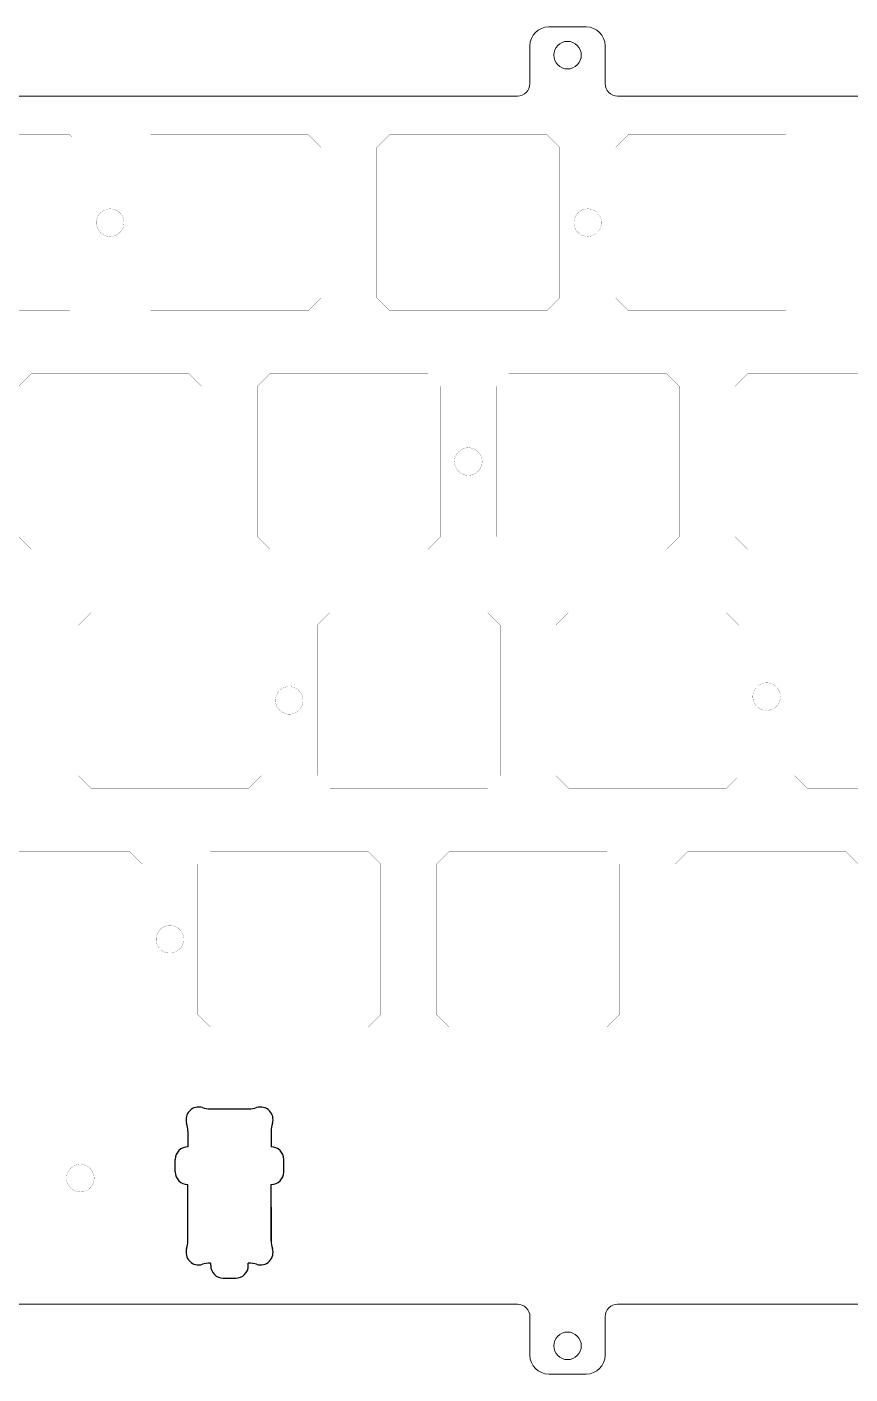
# Model space of a CAD drawing. Header units: millimetres. Extents: x 24 to 310, y 15 to 122.
# Drawn here: x 93.3 to 159, y 14.6 to 122 of the extents above; entities that cross this region are included whole.
import ezdxf

# ---------------------------------------------------------------- set-up
doc = ezdxf.new("R2010")
doc.units = ezdxf.units.MM
doc.layers.add('1', color=7, linetype='Continuous', lineweight=0)
doc.layers.add('Mechanical1', color=6, linetype='Continuous')

msp = doc.modelspace()

# ---------------------------------------------------------------- linework, layer by layer
for p, q in [((107.9239248915301, 35.71855688013056), (111.0150804971454, 35.71855688012965)), ((106.1445026943375, 33.93913468293977), (106.1445026943375, 32.68855688013036)), ((112.7945026943353, 33.93913468294022), (112.7945026943362, 32.68855688013036)), ((105.1445026943366, 30.68855688013036), (105.1445026943366, 31.68855688013036)), ((113.7945026943362, 30.68855688013014), (113.7945026943362, 31.68855688013036)), ((106.1445026943375, 25.19797907732868), (106.1445026943375, 29.68855688013036)), ((112.7945026943353, 25.19797907732914), (112.7945026943362, 29.68855688013127)), ((112.7945026943362, 27.88855688013064), (112.7945026943362, 25.19797907732163)), ((107.9239248915273, 23.41855688013538), (107.9695026943364, 23.41855688013038)), ((107.9695026943364, 23.21855688013056), (107.9695026943364, 23.41855688013038)), ((110.9695026943364, 23.21855688013147), (110.9695026943364, 23.41855688013038)), ((111.0150804971445, 23.41855688013038), (110.9695026943364, 23.41855688013038)), ((108.9695026943364, 22.21855688013056), (109.9695026943364, 22.21855688013056))]:
    msp.add_line(p, q)
for centre, radius, start, end in [((106.9980560849326, 34.86500348953746), 0.9999999999999812, 72.02373822079694, 197.9762617791742), ((107.9239248915301, 37.71855688013034), 2, 252.0237382207969, 270), ((111.0150804971454, 37.71855688012943), 2, 270, 287.9762617791455), ((111.9409493037438, 34.86500348953632), 0.9999999999999812, 342.0237382208134, 107.9762617791455), ((104.1445026943375, 33.93913468293977), 2, 0, 17.97626177917427), ((114.7945026943362, 33.93913468293658), 2, 162.0237382208134, 180), ((106.1445026943375, 31.68855688013036), 1, 89.99999999994789, 180), ((112.794502694338, 31.68855688013036), 1, 0, 90.00000000005213), ((106.1445026943375, 30.68855688013036), 1, 180, 269.9999999999479), ((112.7945026943362, 30.68855688013014), 1, 270.0000000000521, 0), ((104.1445026943375, 25.19797907732868), 2, 342.0237382208134, 0), ((114.7945026943362, 25.19797907732163), 2, 180, 197.9762617791742), ((106.9980560849308, 24.27211027072963), 0.9999999999999812, 162.0237382208134, 287.9762617791455), ((111.9409493037419, 24.27211027072372), 0.9999999999999812, 252.0237382207969, 17.97626177917427), ((107.9239248915273, 21.41855688013538), 2, 90, 107.9762617791455), ((108.9695026943364, 23.21855688013056), 1, 180, 270), ((109.9695026943364, 23.21855688013056), 1, 270, 2.605510395054913e-11), ((111.0150804971445, 21.41855688013061), 2, 72.02373822079694, 90)]:
    msp.add_arc(centre, radius, start, end)
at = {"layer": '1'}
for points in [[(34.63566403010464, 116.4857625315651), (132.4366011751663, 116.4857625315651, 0.4142135623730951), (133.4366011751654, 117.4857625315633), (133.4366011751654, 120.5029327721843, -0.4142135623730951), (134.9366011751654, 122.0029327721843), (137.9366011751654, 122.0029327721843, -0.4142135623730951), (139.4366011751663, 120.5029327721843), (139.4366011751663, 117.4857625315633, 0.4142135623730951), (140.4366011751654, 116.4857625315651), (192.8366011751614, 116.4857625315651, 0.4142135623730951)], [(192.8366011751614, 20.13916671388733), (140.4366011751654, 20.13916671388733, 0.4142135623730951), (139.4366011751663, 19.1391667138862), (139.4366011751663, 16.06992477205313, -0.4142135623730951), (137.9366011751654, 14.56992477205313), (134.9366011751654, 14.56992477205313, -0.4142135623730951), (133.4366011751654, 16.06992477205313), (133.4366011751654, 19.1391667138862, 0.4142135623730951), (132.4366011751663, 20.13916671388733), (34.63566403010464, 20.13916671388733, 0.4142135623730951)]]:
    msp.add_lwpolyline(points, format="xyb", dxfattribs=at)
for centre in [(136.4366011751654, 119.7529327721843), (136.4366011751654, 16.81992477205313)]:
    msp.add_circle(centre, 1.1, dxfattribs=at)
at = {"layer": 'Mechanical1', "const_width": 0.0127}
for points in [[(84.12402343015492, 113.3939821037166), (96.72402363015499, 113.3939821037166)], [(96.72402363015499, 113.3939821037166), (97.72402417015473, 112.3939815637166)], [(102.1740228901554, 112.3939815637166), (103.1740234301551, 113.3939821037166)], [(103.1740234301551, 113.3939821037166), (115.7740236301552, 113.3939821037166)], [(115.7740236301552, 113.3939821037166), (116.7740241701549, 112.3939815637166)], [(121.2240228901546, 112.3939815637166), (122.2240234301544, 113.3939821037166)], [(122.2240234301544, 113.3939821037166), (134.8240236301544, 113.3939821037166)], [(134.8240236301544, 113.3939821037166), (135.8240241701551, 112.3939815637166)], [(140.2740228901548, 112.3939815637166), (141.2740234301546, 113.3939821037166)], [(141.2740234301546, 113.3939821037166), (153.8740236301546, 113.3939821037166)], [(153.8740236301546, 113.3939821037166), (154.8740241701553, 112.3939815637166)], [(97.72402417015473, 100.3939827037166), (97.72402417015473, 112.3939815637166)], [(102.1740228901554, 100.3939827037166), (102.1740228901554, 112.3939815637166)], [(116.7740241701549, 100.3939827037166), (116.7740241701549, 112.3939815637166)], [(121.2240228901546, 100.3939827037166), (121.2240228901546, 112.3939815637166)], [(135.8240241701551, 100.3939827037166), (135.8240241701551, 112.3939815637166)], [(140.2740228901548, 100.3939827037166), (140.2740228901548, 112.3939815637166)], [(154.8740241701553, 100.3939827037166), (154.8740241701553, 112.3939815637166)], [(96.72402363015499, 99.3939821637166), (97.72402417015473, 100.3939827037166)], [(102.1740228901554, 100.3939827037166), (103.1740234301551, 99.3939821637166)], [(115.7740236301552, 99.3939821637166), (116.7740241701549, 100.3939827037166)], [(121.2240228901546, 100.3939827037166), (122.2240234301544, 99.3939821637166)], [(134.8240236301544, 99.3939821637166), (135.8240241701551, 100.3939827037166)], [(140.2740228901548, 100.3939827037166), (141.2740234301546, 99.3939821637166)], [(153.8740236301546, 99.3939821637166), (154.8740241701553, 100.3939827037166)], [(84.12402343015492, 99.3939821637166), (96.72402363015499, 99.3939821637166)], [(103.1740234301551, 99.3939821637166), (115.7740236301552, 99.3939821637166)], [(122.2240234301544, 99.3939821637166), (134.8240236301544, 99.3939821637166)], [(141.2740234301546, 99.3939821637166), (153.8740236301546, 99.3939821637166)], [(92.64902289015481, 93.34398156371662), (93.64902343015456, 94.3439821037166)], [(93.64902343015456, 94.3439821037166), (106.2490236301546, 94.3439821037166)], [(106.2490236301546, 94.3439821037166), (107.2490241701553, 93.34398156371662)], [(111.699022890155, 93.34398156371662), (112.6990234301547, 94.3439821037166)], [(112.6990234301547, 94.3439821037166), (125.2990236301548, 94.3439821037166)], [(125.2990236301548, 94.3439821037166), (126.2990241701546, 93.34398156371662)], [(130.7490228901543, 93.34398156371662), (131.7490234301549, 94.3439821037166)], [(131.7490234301549, 94.3439821037166), (144.349023630155, 94.3439821037166)], [(144.349023630155, 94.3439821037166), (145.3490241701547, 93.34398156371662)], [(149.7990228901544, 93.34398156371662), (150.7990234301551, 94.3439821037166)], [(150.7990234301551, 94.3439821037166), (163.3990236301552, 94.3439821037166)], [(107.2490241701553, 81.34398270371662), (107.2490241701553, 93.34398156371662)], [(111.699022890155, 81.34398270371662), (111.699022890155, 93.34398156371662)], [(126.2990241701546, 81.34398270371662), (126.2990241701546, 93.34398156371662)], [(130.7490228901543, 81.34398270371662), (130.7490228901543, 93.34398156371662)], [(145.3490241701547, 81.34398270371662), (145.3490241701547, 93.34398156371662)], [(149.7990228901544, 81.34398270371662), (149.7990228901544, 93.34398156371662)], [(92.64902289015481, 81.34398270371662), (93.64902343015456, 80.34398216371665)], [(106.2490236301546, 80.34398216371665), (107.2490241701553, 81.34398270371662)], [(111.699022890155, 81.34398270371662), (112.6990234301547, 80.34398216371665)], [(125.2990236301548, 80.34398216371665), (126.2990241701546, 81.34398270371662)], [(130.7490228901543, 81.34398270371662), (131.7490234301549, 80.34398216371665)], [(144.349023630155, 80.34398216371665), (145.3490241701547, 81.34398270371662)], [(149.7990228901544, 81.34398270371662), (150.7990234301551, 80.34398216371665)], [(93.64902343015456, 80.34398216371665), (106.2490236301546, 80.34398216371665)], [(112.6990234301547, 80.34398216371665), (125.2990236301548, 80.34398216371665)], [(131.7490234301549, 80.34398216371665), (144.349023630155, 80.34398216371665)], [(150.7990234301551, 80.34398216371665), (163.3990236301552, 80.34398216371665)], [(97.41152289015463, 74.29398156371667), (98.41152343015438, 75.29398210371664)], [(98.41152343015438, 75.29398210371664), (111.0115236301544, 75.29398210371664)], [(111.0115236301544, 75.29398210371664), (112.0115241701551, 74.29398156371667)], [(116.4615228901548, 74.29398156371667), (117.4615234301546, 75.29398210371664)], [(117.4615234301546, 75.29398210371664), (130.0615236301546, 75.29398210371664)], [(130.0615236301546, 75.29398210371664), (131.0615241701553, 74.29398156371667)], [(135.511522890155, 74.29398156371667), (136.5115234301547, 75.29398210371664)], [(136.5115234301547, 75.29398210371664), (149.1115236301548, 75.29398210371664)], [(149.1115236301548, 75.29398210371664), (150.1115241701546, 74.29398156371667)], [(154.5615228901543, 74.29398156371667), (155.5615234301549, 75.29398210371664)], [(155.5615234301549, 75.29398210371664), (168.161523630155, 75.29398210371664)], [(97.41152289015463, 62.29398270371667), (97.41152289015463, 74.29398156371667)], [(112.0115241701551, 62.29398270371667), (112.0115241701551, 74.29398156371667)], [(116.4615228901548, 62.29398270371667), (116.4615228901548, 74.29398156371667)], [(131.0615241701553, 62.29398270371667), (131.0615241701553, 74.29398156371667)], [(135.511522890155, 62.29398270371667), (135.511522890155, 74.29398156371667)], [(150.1115241701546, 62.29398270371667), (150.1115241701546, 74.29398156371667)], [(154.5615228901543, 62.29398270371667), (154.5615228901543, 74.29398156371667)], [(97.41152289015463, 62.29398270371667), (98.41152343015438, 61.29398216371669)], [(98.41152343015438, 61.29398216371669), (111.0115236301544, 61.29398216371669)], [(111.0115236301544, 61.29398216371669), (112.0115241701551, 62.29398270371667)], [(116.4615228901548, 62.29398270371667), (117.4615234301546, 61.29398216371669)], [(117.4615234301546, 61.29398216371669), (130.0615236301546, 61.29398216371669)], [(130.0615236301546, 61.29398216371669), (131.0615241701553, 62.29398270371667)], [(135.511522890155, 62.29398270371667), (136.5115234301547, 61.29398216371669)], [(136.5115234301547, 61.29398216371669), (149.1115236301548, 61.29398216371669)], [(149.1115236301548, 61.29398216371669), (150.1115241701546, 62.29398270371667)], [(154.5615228901543, 62.29398270371667), (155.5615234301549, 61.29398216371669)], [(155.5615234301549, 61.29398216371669), (168.161523630155, 61.29398216371669)], [(88.88652343015474, 56.24398210371669), (101.4865236301548, 56.24398210371669)], [(101.4865236301548, 56.24398210371669), (102.4865241701546, 55.24398156371672)], [(106.9365228901543, 55.24398156371672), (107.9365234301549, 56.24398210371669)], [(107.9365234301549, 56.24398210371669), (120.536523630155, 56.24398210371669)], [(120.536523630155, 56.24398210371669), (121.5365241701547, 55.24398156371672)], [(125.9865228901544, 55.24398156371672), (126.9865234301551, 56.24398210371669)], [(126.9865234301551, 56.24398210371669), (139.5865236301552, 56.24398210371669)], [(139.5865236301552, 56.24398210371669), (140.5865241701549, 55.24398156371672)], [(145.0365228901546, 55.24398156371672), (146.0365234301544, 56.24398210371669)], [(146.0365234301544, 56.24398210371669), (158.6365236301544, 56.24398210371669)], [(158.6365236301544, 56.24398210371669), (159.6365241701551, 55.24398156371672)], [(102.4865241701546, 43.24398270371671), (102.4865241701546, 55.24398156371672)], [(106.9365228901543, 43.24398270371671), (106.9365228901543, 55.24398156371672)], [(121.5365241701547, 43.24398270371671), (121.5365241701547, 55.24398156371672)], [(125.9865228901544, 43.24398270371671), (125.9865228901544, 55.24398156371672)], [(140.5865241701549, 43.24398270371671), (140.5865241701549, 55.24398156371672)], [(145.0365228901546, 43.24398270371671), (145.0365228901546, 55.24398156371672)], [(101.4865236301548, 42.24398216371674), (102.4865241701546, 43.24398270371671)], [(106.9365228901543, 43.24398270371671), (107.9365234301549, 42.24398216371674)], [(120.536523630155, 42.24398216371674), (121.5365241701547, 43.24398270371671)], [(125.9865228901544, 43.24398270371671), (126.9865234301551, 42.24398216371674)], [(139.5865236301552, 42.24398216371674), (140.5865241701549, 43.24398270371671)], [(145.0365228901546, 43.24398270371671), (146.0365234301544, 42.24398216371674)], [(158.6365236301544, 42.24398216371674), (159.6365241701551, 43.24398270371671)], [(88.88652343015474, 42.24398216371674), (101.4865236301548, 42.24398216371674)], [(107.9365234301549, 42.24398216371674), (120.536523630155, 42.24398216371674)], [(126.9865234301551, 42.24398216371674), (139.5865236301552, 42.24398216371674)], [(146.0365234301544, 42.24398216371674), (158.6365236301544, 42.24398216371674)]]:
    msp.add_lwpolyline(points, dxfattribs=at)
at = {"layer": 'Mechanical1', "const_width": 0.00635}
for points in [[(96.72084863015425, 113.3939821037166, 1), (96.72719863015482, 113.3939821037166, 1)], [(103.1708484301553, 113.3939821037166, 1), (103.1771984301549, 113.3939821037166, 1)], [(115.7708486301544, 113.3939821037166, 1), (115.777198630155, 113.3939821037166, 1)], [(122.2208484301545, 113.3939821037166, 1), (122.2271984301542, 113.3939821037166, 1)], [(134.8208486301546, 113.3939821037166, 1), (134.8271986301543, 113.3939821037166, 1)], [(141.2708484301547, 113.3939821037166, 1), (141.2771984301553, 113.3939821037166, 1)], [(153.8708486301548, 113.3939821037166, 1), (153.8771986301545, 113.3939821037166, 1)], [(97.7208491701549, 112.3939815637166, 1), (97.72719917015456, 112.3939815637166, 1)], [(102.1708478901546, 112.3939815637166, 1), (102.1771978901552, 112.3939815637166, 1)], [(116.7708491701551, 112.3939815637166, 1), (116.7771991701547, 112.3939815637166, 1)], [(121.2208478901548, 112.3939815637166, 1), (121.2271978901545, 112.3939815637166, 1)], [(135.8208491701544, 112.3939815637166, 1), (135.8271991701549, 112.3939815637166, 1)], [(140.270847890155, 112.3939815637166, 1), (140.2771978901546, 112.3939815637166, 1)], [(154.8708491701545, 112.3939815637166, 1), (154.8771991701551, 112.3939815637166, 1)], [(99.94584853015476, 107.4939837437166, 1), (99.95219853015533, 107.4939837437166, 1)], [(138.0458485301542, 107.4939837437166, 1), (138.0521985301548, 107.4939837437166, 1)], [(98.84584819015527, 106.3939834037167, 1), (98.85219819015492, 106.3939834037167, 1)], [(101.0458488701543, 106.3939834037167, 1), (101.0521988701548, 106.3939834037167, 1)], [(136.9458481901547, 106.3939834037167, 1), (136.9521981901553, 106.3939834037167, 1)], [(139.1458488701546, 106.3939834037167, 1), (139.1521988701543, 106.3939834037167, 1)], [(99.94584853015476, 105.2939830637167, 1), (99.95219853015533, 105.2939830637167, 1)], [(138.0458485301542, 105.2939830637167, 1), (138.0521985301548, 105.2939830637167, 1)], [(97.7208491701549, 100.3939827037166, 1), (97.72719917015456, 100.3939827037166, 1)], [(102.1708478901546, 100.3939827037166, 1), (102.1771978901552, 100.3939827037166, 1)], [(116.7708491701551, 100.3939827037166, 1), (116.7771991701547, 100.3939827037166, 1)], [(121.2208478901548, 100.3939827037166, 1), (121.2271978901545, 100.3939827037166, 1)], [(135.8208491701544, 100.3939827037166, 1), (135.8271991701549, 100.3939827037166, 1)], [(140.270847890155, 100.3939827037166, 1), (140.2771978901546, 100.3939827037166, 1)], [(154.8708491701545, 100.3939827037166, 1), (154.8771991701551, 100.3939827037166, 1)], [(96.72084863015425, 99.3939821637166, 1), (96.72719863015482, 99.3939821637166, 1)], [(103.1708484301553, 99.3939821637166, 1), (103.1771984301549, 99.3939821637166, 1)], [(115.7708486301544, 99.3939821637166, 1), (115.777198630155, 99.3939821637166, 1)], [(122.2208484301545, 99.3939821637166, 1), (122.2271984301542, 99.3939821637166, 1)], [(134.8208486301546, 99.3939821637166, 1), (134.8271986301543, 99.3939821637166, 1)], [(141.2708484301547, 99.3939821637166, 1), (141.2771984301553, 99.3939821637166, 1)], [(153.8708486301548, 99.3939821637166, 1), (153.8771986301545, 99.3939821637166, 1)], [(93.64584843015473, 94.3439821037166, 1), (93.6521984301553, 94.3439821037166, 1)], [(106.2458486301548, 94.3439821037166, 1), (106.2521986301545, 94.3439821037166, 1)], [(112.6958484301549, 94.3439821037166, 1), (112.7021984301546, 94.3439821037166, 1)], [(125.295848630155, 94.3439821037166, 1), (125.3021986301546, 94.3439821037166, 1)], [(131.7458484301551, 94.3439821037166, 1), (131.7521984301547, 94.3439821037166, 1)], [(144.3458486301543, 94.3439821037166, 1), (144.3521986301548, 94.3439821037166, 1)], [(150.7958484301553, 94.3439821037166, 1), (150.8021984301549, 94.3439821037166, 1)], [(107.2458491701545, 93.34398156371662, 1), (107.2521991701551, 93.34398156371662, 1)], [(111.6958478901552, 93.34398156371662, 1), (111.7021978901548, 93.34398156371662, 1)], [(126.2958491701547, 93.34398156371662, 1), (126.3021991701544, 93.34398156371662, 1)], [(130.7458478901544, 93.34398156371662, 1), (130.752197890155, 93.34398156371662, 1)], [(145.3458491701549, 93.34398156371662, 1), (145.3521991701546, 93.34398156371662, 1)], [(149.7958478901546, 93.34398156371662, 1), (149.8021978901552, 93.34398156371662, 1)], [(128.5208485301546, 88.44398374371644, 1), (128.5271985301542, 88.44398374371644, 1)], [(127.4208481901551, 87.34398340371672, 1), (127.4271981901547, 87.34398340371672, 1)], [(129.620848870155, 87.34398340371672, 1), (129.6271988701546, 87.34398340371672, 1)], [(128.5208485301546, 86.24398306371654, 1), (128.5271985301542, 86.24398306371654, 1)], [(107.2458491701545, 81.34398270371662, 1), (107.2521991701551, 81.34398270371662, 1)], [(111.6958478901552, 81.34398270371662, 1), (111.7021978901548, 81.34398270371662, 1)], [(126.2958491701547, 81.34398270371662, 1), (126.3021991701544, 81.34398270371662, 1)], [(130.7458478901544, 81.34398270371662, 1), (130.752197890155, 81.34398270371662, 1)], [(145.3458491701549, 81.34398270371662, 1), (145.3521991701546, 81.34398270371662, 1)], [(149.7958478901546, 81.34398270371662, 1), (149.8021978901552, 81.34398270371662, 1)], [(93.64584843015473, 80.34398216371665, 1), (93.6521984301553, 80.34398216371665, 1)], [(106.2458486301548, 80.34398216371665, 1), (106.2521986301545, 80.34398216371665, 1)], [(112.6958484301549, 80.34398216371665, 1), (112.7021984301546, 80.34398216371665, 1)], [(125.295848630155, 80.34398216371665, 1), (125.3021986301546, 80.34398216371665, 1)], [(131.7458484301551, 80.34398216371665, 1), (131.7521984301547, 80.34398216371665, 1)], [(144.3458486301543, 80.34398216371665, 1), (144.3521986301548, 80.34398216371665, 1)], [(150.7958484301553, 80.34398216371665, 1), (150.8021984301549, 80.34398216371665, 1)], [(98.40834843015455, 75.29398210371664, 1), (98.4146984301542, 75.29398210371664, 1)], [(111.0083486301546, 75.29398210371664, 1), (111.0146986301543, 75.29398210371664, 1)], [(117.4583484301547, 75.29398210371664, 1), (117.4646984301553, 75.29398210371664, 1)], [(130.0583486301548, 75.29398210371664, 1), (130.0646986301545, 75.29398210371664, 1)], [(136.5083484301549, 75.29398210371664, 1), (136.5146984301546, 75.29398210371664, 1)], [(149.108348630155, 75.29398210371664, 1), (149.1146986301546, 75.29398210371664, 1)], [(155.5583484301551, 75.29398210371664, 1), (155.5646984301547, 75.29398210371664, 1)], [(97.4083478901548, 74.29398156371667, 1), (97.41469789015446, 74.29398156371667, 1)], [(112.0083491701544, 74.29398156371667, 1), (112.0146991701549, 74.29398156371667, 1)], [(116.458347890155, 74.29398156371667, 1), (116.4646978901546, 74.29398156371667, 1)], [(131.0583491701545, 74.29398156371667, 1), (131.0646991701551, 74.29398156371667, 1)], [(135.5083478901552, 74.29398156371667, 1), (135.5146978901548, 74.29398156371667, 1)], [(150.1083491701547, 74.29398156371667, 1), (150.1146991701544, 74.29398156371667, 1)], [(154.5583478901544, 74.29398156371667, 1), (154.564697890155, 74.29398156371667, 1)], [(114.2333485301542, 69.39398374371649, 1), (114.2396985301548, 69.39398374371649, 1)], [(152.3208491901551, 69.69398314371665, 1), (152.3271991901547, 69.69398314371665, 1)], [(113.1333481901547, 68.29398340371654, 1), (113.1396981901553, 68.29398340371654, 1)], [(115.3333488701546, 68.29398340371654, 1), (115.3396988701543, 68.29398340371654, 1)], [(151.2208488501547, 68.5939828037167, 1), (151.2271988501552, 68.5939828037167, 1)], [(153.4208495301546, 68.5939828037167, 1), (153.4271995301542, 68.5939828037167, 1)], [(114.2333485301542, 67.19398306371659, 1), (114.2396985301548, 67.19398306371659, 1)], [(152.3208491901551, 67.49398246371675, 1), (152.3271991901547, 67.49398246371675, 1)], [(97.4083478901548, 62.29398270371667, 1), (97.41469789015446, 62.29398270371667, 1)], [(98.40834843015455, 61.29398216371669, 1), (98.4146984301542, 61.29398216371669, 1)], [(111.0083486301546, 61.29398216371669, 1), (111.0146986301543, 61.29398216371669, 1)], [(112.0083491701544, 62.29398270371667, 1), (112.0146991701549, 62.29398270371667, 1)], [(116.458347890155, 62.29398270371667, 1), (116.4646978901546, 62.29398270371667, 1)], [(117.4583484301547, 61.29398216371669, 1), (117.4646984301553, 61.29398216371669, 1)], [(130.0583486301548, 61.29398216371669, 1), (130.0646986301545, 61.29398216371669, 1)], [(131.0583491701545, 62.29398270371667, 1), (131.0646991701551, 62.29398270371667, 1)], [(135.5083478901552, 62.29398270371667, 1), (135.5146978901548, 62.29398270371667, 1)], [(136.5083484301549, 61.29398216371669, 1), (136.5146984301546, 61.29398216371669, 1)], [(149.108348630155, 61.29398216371669, 1), (149.1146986301546, 61.29398216371669, 1)], [(150.1083491701547, 62.29398270371667, 1), (150.1146991701544, 62.29398270371667, 1)], [(154.5583478901544, 62.29398270371667, 1), (154.564697890155, 62.29398270371667, 1)], [(155.5583484301551, 61.29398216371669, 1), (155.5646984301547, 61.29398216371669, 1)], [(101.483348630155, 56.24398210371669, 1), (101.4896986301546, 56.24398210371669, 1)], [(107.9333484301551, 56.24398210371669, 1), (107.9396984301547, 56.24398210371669, 1)], [(120.5333486301543, 56.24398210371669, 1), (120.5396986301548, 56.24398210371669, 1)], [(126.9833484301553, 56.24398210371669, 1), (126.9896984301549, 56.24398210371669, 1)], [(139.5833486301544, 56.24398210371669, 1), (139.589698630155, 56.24398210371669, 1)], [(146.0333484301545, 56.24398210371669, 1), (146.0396984301542, 56.24398210371669, 1)], [(158.6333486301546, 56.24398210371669, 1), (158.6396986301543, 56.24398210371669, 1)], [(102.4833491701547, 55.24398156371672, 1), (102.4896991701544, 55.24398156371672, 1)], [(106.9333478901544, 55.24398156371672, 1), (106.939697890155, 55.24398156371672, 1)], [(121.5333491701549, 55.24398156371672, 1), (121.5396991701546, 55.24398156371672, 1)], [(125.9833478901546, 55.24398156371672, 1), (125.9896978901552, 55.24398156371672, 1)], [(140.5833491701551, 55.24398156371672, 1), (140.5896991701547, 55.24398156371672, 1)], [(145.0333478901548, 55.24398156371672, 1), (145.0396978901545, 55.24398156371672, 1)], [(104.7083485301546, 50.34398374371654, 1), (104.7146985301542, 50.34398374371654, 1)], [(103.6083481901542, 49.24398340371658, 1), (103.6146981901547, 49.24398340371658, 1)], [(105.808348870155, 49.24398340371658, 1), (105.8146988701546, 49.24398340371658, 1)], [(104.7083485301546, 48.14398306371663, 1), (104.7146985301542, 48.14398306371663, 1)], [(102.4833491701547, 43.24398270371671, 1), (102.4896991701544, 43.24398270371671, 1)], [(106.9333478901544, 43.24398270371671, 1), (106.939697890155, 43.24398270371671, 1)], [(121.5333491701549, 43.24398270371671, 1), (121.5396991701546, 43.24398270371671, 1)], [(125.9833478901546, 43.24398270371671, 1), (125.9896978901552, 43.24398270371671, 1)], [(140.5833491701551, 43.24398270371671, 1), (140.5896991701547, 43.24398270371671, 1)], [(145.0333478901548, 43.24398270371671, 1), (145.0396978901545, 43.24398270371671, 1)], [(101.483348630155, 42.24398216371674, 1), (101.4896986301546, 42.24398216371674, 1)], [(107.9333484301551, 42.24398216371674, 1), (107.9396984301547, 42.24398216371674, 1)], [(120.5333486301543, 42.24398216371674, 1), (120.5396986301548, 42.24398216371674, 1)], [(126.9833484301553, 42.24398216371674, 1), (126.9896984301549, 42.24398216371674, 1)], [(139.5833486301544, 42.24398216371674, 1), (139.589698630155, 42.24398216371674, 1)], [(146.0333484301545, 42.24398216371674, 1), (146.0396984301542, 42.24398216371674, 1)], [(158.6333486301546, 42.24398216371674, 1), (158.6396986301543, 42.24398216371674, 1)], [(97.56459853015531, 31.29398374371658, 1), (97.57094853015496, 31.29398374371658, 1)], [(96.4645981901549, 30.19398340371663, 1), (96.47094819015456, 30.19398340371663, 1)], [(98.6645988701548, 30.19398340371663, 1), (98.67094887015537, 30.19398340371663, 1)], [(97.56459853015531, 29.09398306371668, 1), (97.57094853015496, 29.09398306371668, 1)]]:
    msp.add_lwpolyline(points, format="xyb", close=True, dxfattribs=at)
at = {"layer": 'Mechanical1', "const_width": 0.0127}
for points in [[(98.8490231901551, 106.3939834037167, -0.4142135623731253), (99.94902353015459, 107.4939837437166)], [(99.94902353015459, 107.4939837437166, -0.4142135623730951), (101.049023870155, 106.3939834037167)], [(136.9490231901545, 106.3939834037167, -0.4142135623731406), (138.049023530155, 107.4939837437166)], [(138.049023530155, 107.4939837437166, -0.4142135623730951), (139.1490238701545, 106.3939834037167)], [(99.94902353015459, 105.2939830637167, -0.4142135623731054), (98.8490231901551, 106.3939834037167)], [(101.049023870155, 106.3939834037167, -0.4142135623730747), (99.94902353015459, 105.2939830637167)], [(138.049023530155, 105.2939830637167, -0.4142135623731555), (136.9490231901545, 106.3939834037167)], [(139.1490238701545, 106.3939834037167, -0.4142135623730951), (138.049023530155, 105.2939830637167)], [(127.4240231901549, 87.34398340371672, -0.4142135623730598), (128.5240235301544, 88.44398374371644)], [(128.5240235301544, 88.44398374371644, -0.4142135623731556), (129.6240238701548, 87.34398340371672)], [(128.5240235301544, 86.24398306371654, -0.4142135623730396), (127.4240231901549, 87.34398340371672)], [(129.6240238701548, 87.34398340371672, -0.4142135623731554), (128.5240235301544, 86.24398306371654)], [(113.1365231901545, 68.29398340371654, -0.4142135623730951), (114.236523530155, 69.39398374371649)], [(114.236523530155, 69.39398374371649, -0.4142135623731152), (115.3365238701545, 68.29398340371654)], [(151.2240238501545, 68.5939828037167, -0.4142135623732614), (152.3240241901549, 69.69398314371665)], [(152.3240241901549, 69.69398314371665, -0.4142135623731556), (153.4240245301544, 68.5939828037167)], [(114.236523530155, 67.19398306371659, -0.4142135623731756), (113.1365231901545, 68.29398340371654)], [(115.3365238701545, 68.29398340371654, -0.4142135623730698), (114.236523530155, 67.19398306371659)], [(152.3240241901549, 67.49398246371675, -0.4142135623731001), (151.2240238501545, 68.5939828037167)], [(153.4240245301544, 68.5939828037167, -0.4142135623730698), (152.3240241901549, 67.49398246371675)], [(103.6115231901549, 49.24398340371658, -0.4142135623730092), (104.7115235301544, 50.34398374371654)], [(104.7115235301544, 50.34398374371654, -0.4142135623730497), (105.8115238701548, 49.24398340371658)], [(104.7115235301544, 48.14398306371663, -0.4142135623730951), (103.6115231901549, 49.24398340371658)], [(105.8115238701548, 49.24398340371658, -0.4142135623730751), (104.7115235301544, 48.14398306371663)], [(96.46777319015473, 30.19398340371663, -0.414213562373037), (97.56777353015514, 31.29398374371658)], [(97.56777353015514, 31.29398374371658, -0.4142135623730447), (98.66777387015463, 30.19398340371663)], [(97.56777353015514, 29.09398306371668, -0.4142135623730875), (96.46777319015473, 30.19398340371663)], [(98.66777387015463, 30.19398340371663, -0.4142135623731151), (97.56777353015514, 29.09398306371668)]]:
    msp.add_lwpolyline(points, format="xyb", dxfattribs=at)

doc.saveas('drawing.dxf')
